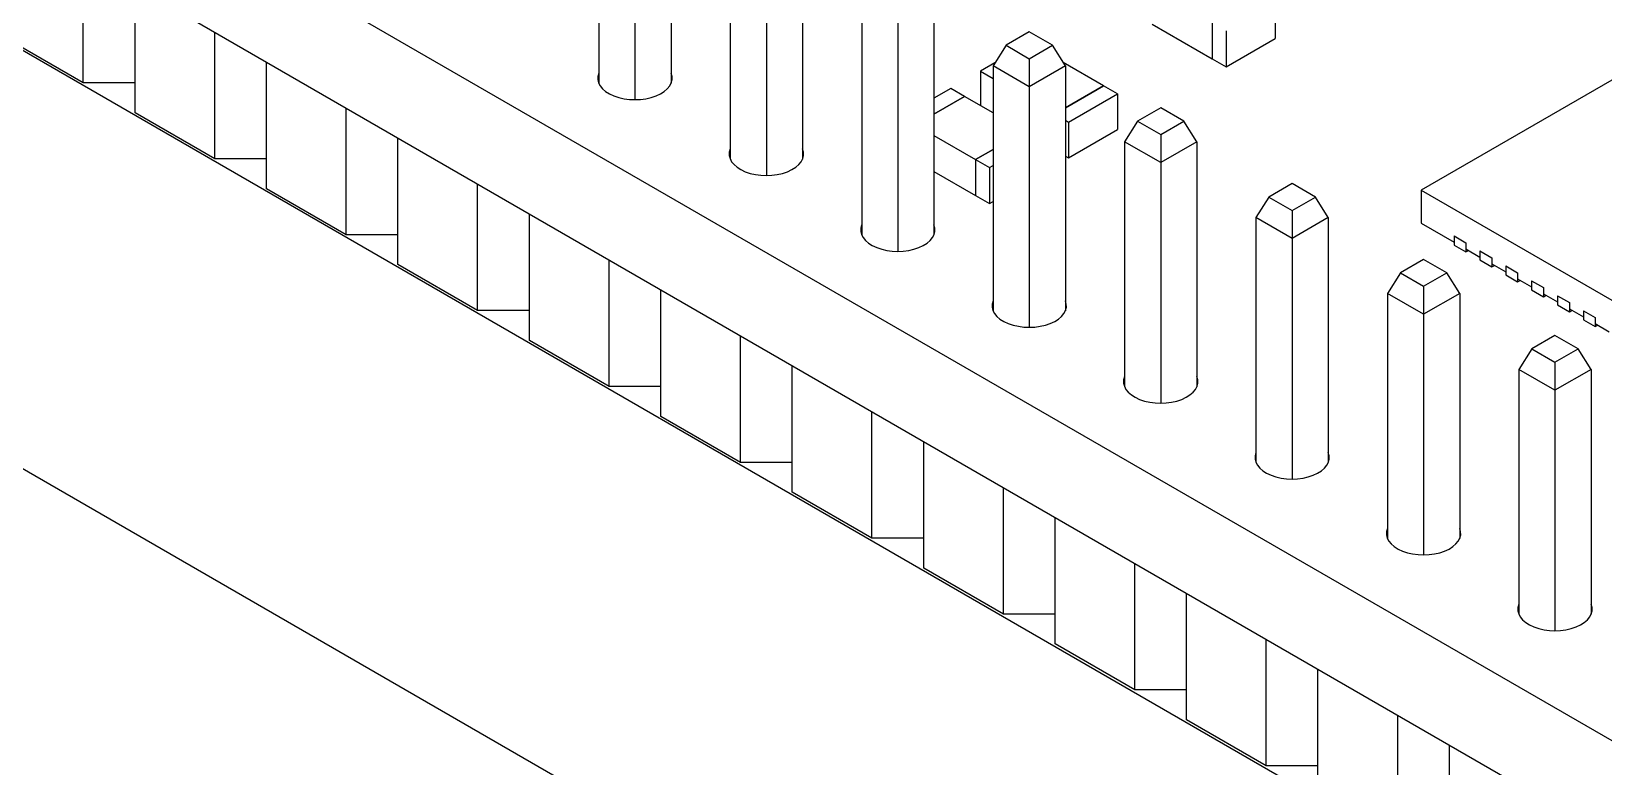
# Model space of a CAD drawing. Extents: x 0 to 11, y 0 to 8.5.
# Drawn here: x 7.0357 to 7.3176, y 6.5307 to 6.6625 of the extents above; entities that cross this region are included whole.
import ezdxf

# ---------------------------------------------------------------- set-up
doc = ezdxf.new("R2010")
doc.units = 0
doc.header["$LTSCALE"] = 0.5
doc.header["$MEASUREMENT"] = 0
doc.layers.add('TANGENT_LINES', color=7, linetype='CONTINUOUS')
doc.layers.add('VISIBLE', color=7, linetype='CONTINUOUS')

msp = doc.modelspace()

# ---------------------------------------------------------------- linework, layer by layer
at = {"layer": 'TANGENT_LINES'}
msp.add_ellipse((6.91439, 6.83823), major_axis=(0.12795, 0.22162), ratio=0.57735, start_param=0, end_param=3.141593, dxfattribs=at)
at = {"layer": 'TANGENT_LINES', "extrusion": (0, 0, -1)}
msp.add_ellipse((7.03503, 6.76858), major_axis=(-0.12795, -0.22162), ratio=0.57735, start_param=0, end_param=3.141593, dxfattribs=at)
at = {"layer": 'VISIBLE'}
for p, q in [((6.9518, 6.72976), (7.4185, 6.46031)), ((6.99847, 6.72039), (7.4185, 6.47789)), ((7.13742, 6.69715), (7.13742, 6.65321)), ((7.15038, 6.69715), (7.15038, 6.65321)), ((7.1439, 6.69341), (7.1439, 6.65027)), ((7.16099, 6.68354), (7.16099, 6.63961)), ((7.17395, 6.68354), (7.17395, 6.63961)), ((7.16747, 6.6798), (7.16747, 6.63666)), ((7.04498, 6.65326), (7.04498, 6.67596)), ((7.05426, 6.6479), (7.05426, 6.6706)), ((7.18456, 6.66993), (7.18456, 6.626)), ((7.19752, 6.66993), (7.19752, 6.626)), ((7.25872, 6.66765), (7.25872, 6.66122)), ((7.19104, 6.66619), (7.19104, 6.62305)), ((7.06855, 6.63965), (7.06855, 6.66235)), ((7.21461, 6.66241), (7.21045, 6.66001)), ((7.21877, 6.66001), (7.21461, 6.66241)), ((7.23664, 6.6638), (7.24742, 6.65758)), ((7.24742, 6.66401), (7.24742, 6.65758)), ((7.24742, 6.66401), (7.24742, 6.65758)), ((7.24991, 6.66257), (7.24991, 6.65614)), ((7.02972, 6.66162), (7.37771, 6.46071)), ((7.04498, 6.65326), (7.03069, 6.66151)), ((7.21045, 6.66001), (7.20813, 6.65633)), ((7.21045, 6.66001), (7.21461, 6.6576)), ((7.21461, 6.6576), (7.21877, 6.66001)), ((7.22109, 6.65633), (7.21877, 6.66001)), ((7.24991, 6.65614), (7.25872, 6.66122)), ((7.33129, 6.6608), (7.28489, 6.63401)), ((7.07783, 6.63429), (7.07783, 6.657)), ((7.20845, 6.65683), (7.20586, 6.65534)), ((7.20813, 6.65633), (7.20813, 6.61239)), ((7.21461, 6.65258), (7.20813, 6.65633)), ((7.21461, 6.6576), (7.21461, 6.65258)), ((7.22109, 6.65633), (7.21461, 6.65258)), ((7.22794, 6.65276), (7.22071, 6.65694)), ((7.22109, 6.65633), (7.22109, 6.61239)), ((7.24742, 6.65758), (7.24991, 6.65614)), ((7.20586, 6.65534), (7.20813, 6.65403)), ((7.20586, 6.65534), (7.20586, 6.64918)), ((7.05426, 6.65326), (7.04498, 6.65326)), ((7.20053, 6.65226), (7.19752, 6.65053)), ((7.20302, 6.65082), (7.19752, 6.64764)), ((7.19752, 6.64764), (7.20302, 6.65082)), ((7.20302, 6.65082), (7.20053, 6.65226)), ((7.20813, 6.64787), (7.20302, 6.65082)), ((7.21461, 6.65258), (7.21461, 6.60944)), ((7.22794, 6.65276), (7.22109, 6.64881)), ((7.22109, 6.64881), (7.22794, 6.65276)), ((7.22163, 6.64624), (7.23044, 6.65132)), ((7.23044, 6.65132), (7.22794, 6.65276)), ((7.23044, 6.65132), (7.23044, 6.64489)), ((7.06855, 6.63965), (7.05426, 6.6479)), ((7.09212, 6.62604), (7.09212, 6.64874)), ((7.23818, 6.6488), (7.23402, 6.6464)), ((7.24235, 6.6464), (7.23818, 6.6488)), ((7.22109, 6.64655), (7.22163, 6.64624)), ((7.22163, 6.64624), (7.22163, 6.63981)), ((7.23402, 6.6464), (7.2317, 6.64272)), ((7.23402, 6.6464), (7.23818, 6.644)), ((7.23818, 6.644), (7.24235, 6.6464)), ((7.24466, 6.64272), (7.24235, 6.6464)), ((7.1014, 6.62068), (7.1014, 6.64339)), ((7.19752, 6.64383), (7.20499, 6.63951)), ((7.22163, 6.63981), (7.23044, 6.64489)), ((7.2317, 6.64272), (7.2317, 6.59878)), ((7.23818, 6.63898), (7.2317, 6.64272)), ((7.23818, 6.644), (7.23818, 6.63898)), ((7.24466, 6.64272), (7.23818, 6.63898)), ((7.24466, 6.64272), (7.24466, 6.59878)), ((7.07783, 6.63965), (7.06855, 6.63965)), ((7.20813, 6.64133), (7.20499, 6.63951)), ((7.20499, 6.63951), (7.20813, 6.64133)), ((7.20499, 6.63951), (7.20499, 6.63309)), ((7.20499, 6.63951), (7.20749, 6.63807)), ((7.20499, 6.63951), (7.20499, 6.63309)), ((7.22109, 6.64012), (7.22163, 6.63981)), ((7.19752, 6.6374), (7.20499, 6.63309)), ((7.20749, 6.63807), (7.20813, 6.63844)), ((7.20749, 6.63807), (7.20749, 6.63164)), ((7.23818, 6.63898), (7.23818, 6.59583)), ((7.09212, 6.62604), (7.07783, 6.63429)), ((7.11569, 6.61243), (7.11569, 6.63514)), ((7.26175, 6.63519), (7.25759, 6.63279)), ((7.26592, 6.63279), (7.26175, 6.63519)), ((7.28489, 6.63401), (7.33129, 6.60722)), ((7.28489, 6.63401), (7.28489, 6.62811)), ((7.20499, 6.63309), (7.20749, 6.63164)), ((7.20749, 6.63164), (7.20813, 6.63202)), ((7.25759, 6.63279), (7.25527, 6.62911)), ((7.25759, 6.63279), (7.26175, 6.63039)), ((7.26175, 6.63039), (7.26592, 6.63279)), ((7.26824, 6.62911), (7.26592, 6.63279)), ((7.12497, 6.60707), (7.12497, 6.62978)), ((7.25527, 6.62911), (7.25527, 6.58517)), ((7.26175, 6.62537), (7.25527, 6.62911)), ((7.26175, 6.63039), (7.26175, 6.62537)), ((7.26824, 6.62911), (7.26175, 6.62537)), ((7.26824, 6.62911), (7.26824, 6.58517)), ((7.28489, 6.62811), (7.29078, 6.62471)), ((7.1014, 6.62604), (7.09212, 6.62604)), ((7.26175, 6.62537), (7.26175, 6.58222)), ((7.29078, 6.62581), (7.29078, 6.62471)), ((7.29078, 6.62581), (7.29291, 6.62457)), ((7.29078, 6.62581), (7.29078, 6.62418)), ((7.29078, 6.62581), (7.29291, 6.62457)), ((7.29078, 6.62418), (7.29291, 6.62294)), ((7.29291, 6.62457), (7.29291, 6.62348)), ((7.29291, 6.62457), (7.29291, 6.62294)), ((7.29291, 6.62348), (7.29542, 6.62203)), ((7.29291, 6.62294), (7.29338, 6.62321)), ((7.29542, 6.62313), (7.29542, 6.62203)), ((7.29542, 6.62313), (7.29755, 6.62189)), ((7.29542, 6.62313), (7.29542, 6.6215)), ((7.29542, 6.62313), (7.29755, 6.62189)), ((7.11569, 6.61243), (7.1014, 6.62068)), ((7.13926, 6.59882), (7.13926, 6.62153)), ((7.28532, 6.62158), (7.28116, 6.61918)), ((7.28949, 6.61918), (7.28532, 6.62158)), ((7.29542, 6.6215), (7.29755, 6.62027)), ((7.29755, 6.62189), (7.29755, 6.6208)), ((7.29755, 6.62189), (7.29755, 6.62027)), ((7.29755, 6.6208), (7.30006, 6.61935)), ((7.29755, 6.62027), (7.29802, 6.62053)), ((7.30006, 6.62045), (7.30006, 6.61935)), ((7.30006, 6.62045), (7.30219, 6.61922)), ((7.30006, 6.62045), (7.30006, 6.61882)), ((7.30006, 6.62045), (7.30219, 6.61922)), ((7.28116, 6.61918), (7.27884, 6.6155)), ((7.28116, 6.61918), (7.28532, 6.61678)), ((7.28532, 6.61678), (7.28949, 6.61918)), ((7.28532, 6.61678), (7.28532, 6.61176)), ((7.29181, 6.6155), (7.28949, 6.61918)), ((7.30006, 6.61882), (7.30219, 6.61759)), ((7.30219, 6.61922), (7.30219, 6.61812)), ((7.30219, 6.61922), (7.30219, 6.61759)), ((7.30219, 6.61812), (7.3047, 6.61668)), ((7.30219, 6.61759), (7.30266, 6.61785)), ((7.3047, 6.61777), (7.3047, 6.61668)), ((7.3047, 6.61777), (7.30683, 6.61654)), ((7.3047, 6.61777), (7.30683, 6.61654)), ((7.3047, 6.61777), (7.3047, 6.61614)), ((7.14854, 6.59346), (7.14854, 6.61617)), ((7.27884, 6.6155), (7.27884, 6.57157)), ((7.28532, 6.61176), (7.27884, 6.6155)), ((7.29181, 6.6155), (7.28532, 6.61176)), ((7.29181, 6.6155), (7.29181, 6.57157)), ((7.3047, 6.61614), (7.30683, 6.61491)), ((7.30683, 6.61654), (7.30683, 6.61544)), ((7.30683, 6.61654), (7.30683, 6.61491)), ((7.30683, 6.61544), (7.30934, 6.614)), ((7.30683, 6.61491), (7.3073, 6.61518)), ((7.30934, 6.61509), (7.30934, 6.614)), ((7.30934, 6.61509), (7.31147, 6.61386)), ((7.30934, 6.61509), (7.30934, 6.61346)), ((7.30934, 6.61509), (7.31147, 6.61386)), ((7.12497, 6.61243), (7.11569, 6.61243)), ((7.28532, 6.61176), (7.28532, 6.56862)), ((7.30934, 6.61346), (7.31147, 6.61223)), ((7.31147, 6.61386), (7.31147, 6.61277)), ((7.31147, 6.61386), (7.31147, 6.61223)), ((7.31147, 6.61277), (7.31398, 6.61132)), ((7.31147, 6.61223), (7.31194, 6.6125)), ((7.31398, 6.61241), (7.31398, 6.61132)), ((7.31398, 6.61241), (7.31611, 6.61118)), ((7.31398, 6.61241), (7.31611, 6.61118)), ((7.31398, 6.61241), (7.31398, 6.61078)), ((7.31611, 6.61118), (7.31611, 6.61009)), ((7.31611, 6.61118), (7.31611, 6.60955)), ((7.31398, 6.61078), (7.31611, 6.60955)), ((7.31611, 6.61009), (7.31862, 6.60864)), ((7.31611, 6.60955), (7.31658, 6.60982)), ((7.13926, 6.59882), (7.12497, 6.60707)), ((7.16283, 6.58521), (7.16283, 6.60792)), ((7.30473, 6.60557), (7.30241, 6.60189)), ((7.30889, 6.60798), (7.30473, 6.60557)), ((7.30473, 6.60557), (7.30889, 6.60317)), ((7.31306, 6.60557), (7.30889, 6.60798)), ((7.30889, 6.60317), (7.31306, 6.60557)), ((7.31538, 6.60189), (7.31306, 6.60557)), ((7.30889, 6.60317), (7.30889, 6.59815)), ((7.17211, 6.57986), (7.17211, 6.60256)), ((7.30241, 6.60189), (7.30241, 6.55796)), ((7.30889, 6.59815), (7.30241, 6.60189)), ((7.31538, 6.60189), (7.30889, 6.59815)), ((7.31538, 6.60189), (7.31538, 6.55796)), ((7.14854, 6.59882), (7.13926, 6.59882)), ((7.30889, 6.59815), (7.30889, 6.55501)), ((7.1864, 6.57161), (7.1864, 6.59431)), ((7.16283, 6.58521), (7.14854, 6.59346)), ((7.19568, 6.56625), (7.19568, 6.58895)), ((7.02972, 6.58661), (7.37771, 6.3857)), ((7.17211, 6.58521), (7.16283, 6.58521)), ((7.20997, 6.558), (7.20997, 6.5807)), ((7.1864, 6.57161), (7.17211, 6.57986)), ((7.21925, 6.55264), (7.21925, 6.57535)), ((7.19568, 6.57161), (7.1864, 6.57161)), ((7.20997, 6.558), (7.19568, 6.56625)), ((7.23354, 6.54439), (7.23354, 6.56709)), ((7.24282, 6.53903), (7.24282, 6.56174)), ((7.21925, 6.558), (7.20997, 6.558)), ((7.23354, 6.54439), (7.21925, 6.55264)), ((7.25711, 6.53078), (7.25711, 6.55349)), ((7.26639, 6.52542), (7.26639, 6.54813)), ((7.24282, 6.54439), (7.23354, 6.54439)), ((7.25711, 6.53078), (7.24282, 6.53903)), ((7.28068, 6.51717), (7.28068, 6.53988)), ((7.28996, 6.51182), (7.28996, 6.53452)), ((7.26639, 6.53078), (7.25711, 6.53078))]:
    msp.add_line(p, q, dxfattribs=at)
for centre in [(7.1439, 6.65411), (7.16747, 6.64051), (7.19104, 6.6269), (7.21461, 6.61329), (7.23818, 6.59968), (7.26175, 6.58607), (7.28532, 6.57247), (7.30889, 6.55886)]:
    msp.add_ellipse(centre, major_axis=(-0.00667, 0), ratio=0.57735, start_param=6.047146, end_param=9.660817, dxfattribs=at)

doc.saveas('drawing.dxf')
